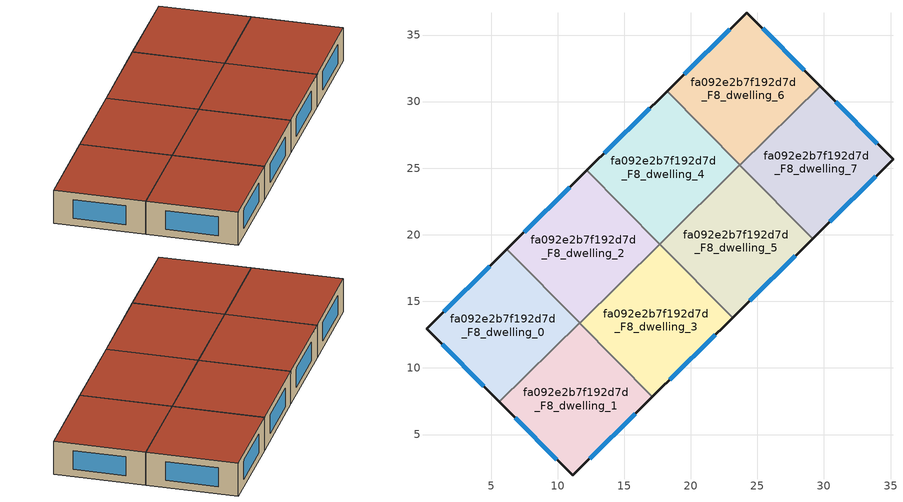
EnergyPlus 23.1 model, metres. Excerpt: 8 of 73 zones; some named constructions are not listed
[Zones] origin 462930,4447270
fa092e2b7f192d7d_F8_dwelling_0
 floor to fa092e2b7f192d7d_F7_dwelling_0 (EU_floor_Construction): 6.19,18.91 11.65,13.38 5.63,7.45 0.16,12.95 z24
 wall outside (EU_wall_Construction): 6.19,18.91 0.16,12.95 5.63,7.45 z24:27
 wall to fa092e2b7f192d7d_F8_dwelling_1 (EU_wall_Construction): 5.63,7.45 11.65,13.38 z24:27
 wall to fa092e2b7f192d7d_F8_dwelling_2 (EU_wall_Construction): 11.65,13.38 6.19,18.91 z24:27
 window (EU_Window_Construction): 1.33,11.77 4.46,8.63 / 4.9,17.63 1.45,14.23 z24.64:26.36
 roof outside (EU_roof_Construction): 11.65,13.38 6.19,18.91 0.16,12.95 5.63,7.45 z27
fa092e2b7f192d7d_F8_dwelling_1
 floor to fa092e2b7f192d7d_F7_dwelling_1 (EU_floor_Construction): 11.65,13.38 17.12,7.83 11.13,1.92 5.63,7.45 z24
 wall outside (EU_wall_Construction): 5.63,7.45 11.13,1.92 17.12,7.83 z24:27
 wall to fa092e2b7f192d7d_F8_dwelling_3 (EU_wall_Construction): 17.12,7.83 11.66,13.37 z24:27
 wall to fa092e2b7f192d7d_F8_dwelling_2 (EU_wall_Construction): 11.66,13.37 11.65,13.38 z24:27
 window (EU_Window_Construction): 6.81,6.27 9.95,3.11 / 12.41,3.19 15.84,6.57 z24.64:26.36
 roof outside (EU_roof_Construction): 17.12,7.83 11.65,13.38 5.63,7.45 11.13,1.92 z27
fa092e2b7f192d7d_F8_dwelling_2
 floor to fa092e2b7f192d7d_F7_dwelling_2 (EU_floor_Construction): 12.21,24.84 17.67,19.3 11.66,13.37 6.19,18.91 z24
 wall outside (EU_wall_Construction): 12.21,24.84 6.19,18.91 z24:27
 wall to fa092e2b7f192d7d_F8_dwelling_4 (EU_wall_Construction): 17.67,19.3 12.21,24.84 z24:27
 wall to fa092e2b7f192d7d_F8_dwelling_3 (EU_wall_Construction): 11.66,13.37 17.67,19.3 z24:27
 window (EU_Window_Construction): 10.92,23.57 7.48,20.18 z24.64:26.36
 roof outside (EU_roof_Construction): 17.67,19.3 12.21,24.84 6.19,18.91 11.66,13.37 z27
fa092e2b7f192d7d_F8_dwelling_3
 floor to fa092e2b7f192d7d_F7_dwelling_3 (EU_floor_Construction): 17.67,19.3 23.13,13.77 17.12,7.83 11.66,13.37 z24
 wall outside (EU_wall_Construction): 17.12,7.83 23.13,13.77 z24:27
 wall to fa092e2b7f192d7d_F8_dwelling_5 (EU_wall_Construction): 23.13,13.77 17.67,19.3 z24:27
 window (EU_Window_Construction): 18.41,9.11 21.85,12.5 z24.64:26.36
 roof outside (EU_roof_Construction): 23.13,13.77 17.67,19.3 11.66,13.37 17.12,7.83 z27
fa092e2b7f192d7d_F8_dwelling_4
 floor to fa092e2b7f192d7d_F7_dwelling_4 (EU_floor_Construction): 18.22,30.78 23.69,25.24 17.67,19.3 12.21,24.84 z24
 wall outside (EU_wall_Construction): 18.22,30.78 12.21,24.84 z24:27
 wall to fa092e2b7f192d7d_F8_dwelling_5 (EU_wall_Construction): 17.67,19.3 23.69,25.24 z24:27
 wall to fa092e2b7f192d7d_F8_dwelling_6 (EU_wall_Construction): 23.69,25.24 18.22,30.78 z24:27
 window (EU_Window_Construction): 16.93,29.51 13.5,26.12 z24.64:26.36
 roof outside (EU_roof_Construction): 23.69,25.24 18.22,30.78 12.21,24.84 17.67,19.3 z27
fa092e2b7f192d7d_F8_dwelling_5
 floor to fa092e2b7f192d7d_F7_dwelling_5 (EU_floor_Construction): 23.69,25.24 29.15,19.7 23.13,13.77 17.67,19.3 z24
 wall outside (EU_wall_Construction): 23.13,13.77 29.15,19.7 z24:27
 wall to fa092e2b7f192d7d_F8_dwelling_7 (EU_wall_Construction): 29.15,19.7 23.7,25.23 z24:27
 wall to fa092e2b7f192d7d_F8_dwelling_6 (EU_wall_Construction): 23.7,25.23 23.69,25.24 z24:27
 window (EU_Window_Construction): 24.42,15.04 27.86,18.43 z24.64:26.36
 roof outside (EU_roof_Construction): 29.15,19.7 23.69,25.24 17.67,19.3 23.13,13.77 z27
fa092e2b7f192d7d_F8_dwelling_6
 floor to fa092e2b7f192d7d_F7_dwelling_6 (EU_floor_Construction): 24.21,36.69 29.71,31.16 23.7,25.23 18.22,30.78 z24
 wall outside (EU_wall_Construction): 29.71,31.16 24.21,36.69 18.22,30.78 z24:27
 wall to fa092e2b7f192d7d_F8_dwelling_7 (EU_wall_Construction): 23.7,25.23 29.71,31.16 z24:27
 window (EU_Window_Construction): 28.53,32.35 25.39,35.51 / 22.93,35.42 19.51,32.04 z24.64:26.36
 roof outside (EU_roof_Construction): 29.71,31.16 24.21,36.69 18.22,30.78 23.7,25.23 z27
fa092e2b7f192d7d_F8_dwelling_7
 floor to fa092e2b7f192d7d_F7_dwelling_7 (EU_floor_Construction): 29.71,31.16 35.19,25.66 29.15,19.7 23.7,25.23 z24
 wall outside (EU_wall_Construction): 29.15,19.7 35.19,25.66 29.71,31.16 z24:27
 window (EU_Window_Construction): 34.01,26.84 30.88,29.98 / 30.44,20.98 33.89,24.38 z24.64:26.36
 roof outside (EU_roof_Construction): 35.19,25.66 29.71,31.16 23.7,25.23 29.15,19.7 z27
[SCHEDULE:FILE] Column Number=1; Rows to Skip at Top=0; Number of Hours of Data=8760; Column Separator=Comma; Interpolate to Timestep=No; Minutes per Item=60; Adjust Schedule for Daylight Savings=Yes
Name | File
EU_Step8_GainSchedule_fa092e2b7f192d7d_F3_dwelling_0_f000 | ../../schedules/fa092e2b7f192d7d/fa092e2b7f192d7d_F3_dwelling_0_f000_gain.csv
EU_Step8_GainSchedule_fa092e2b7f192d7d_F3_dwelling_1_f000 | ../../schedules/fa092e2b7f192d7d/fa092e2b7f192d7d_F3_dwelling_1_f000_gain.csv
EU_Step8_GainSchedule_fa092e2b7f192d7d_F3_dwelling_2_f000 | ../../schedules/fa092e2b7f192d7d/fa092e2b7f192d7d_F3_dwelling_2_f000_gain.csv
EU_Step8_GainSchedule_fa092e2b7f192d7d_F3_dwelling_3_f000 | ../../schedules/fa092e2b7f192d7d/fa092e2b7f192d7d_F3_dwelling_3_f000_gain.csv
EU_Step8_GainSchedule_fa092e2b7f192d7d_F3_dwelling_4_f000 | ../../schedules/fa092e2b7f192d7d/fa092e2b7f192d7d_F3_dwelling_4_f000_gain.csv
EU_Step8_GainSchedule_fa092e2b7f192d7d_F3_dwelling_5_f000 | ../../schedules/fa092e2b7f192d7d/fa092e2b7f192d7d_F3_dwelling_5_f000_gain.csv
EU_Step8_GainSchedule_fa092e2b7f192d7d_F3_dwelling_6_f000 | ../../schedules/fa092e2b7f192d7d/fa092e2b7f192d7d_F3_dwelling_6_f000_gain.csv
EU_Step8_GainSchedule_fa092e2b7f192d7d_F3_dwelling_7_f000 | ../../schedules/fa092e2b7f192d7d/fa092e2b7f192d7d_F3_dwelling_7_f000_gain.csv
